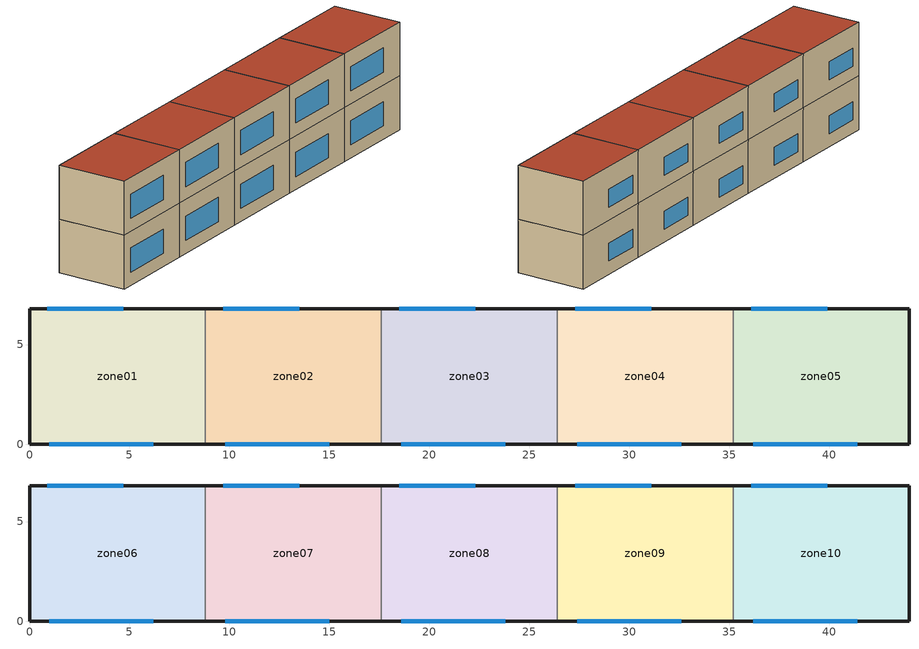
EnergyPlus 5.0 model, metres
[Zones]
zone01
 floor ground (GROUND_FLOOR): 8.8,6.8 8.8,0 0,0 0,6.8 z0
 wall outside (EXT_WALL): 8.8,6.8 0,6.8 0,0 8.8,0 z0:5.1
 wall to zone02 (ADJ_WALL): 8.8,0 8.8,6.8 z0:5.1
 window (EXT_WINDOW1): 1,0 6.2,0 z1.25:3.55; 4.7,6.8 0.9,6.8 z1.25:2.95
 ceiling to zone06 (ADJ_CEILING): 0,6.8 0,0 8.8,0 8.8,6.8 z5.1
zone02
 floor ground (GROUND_FLOOR): 17.6,6.8 17.6,0 8.8,0 8.8,6.8 z0
 wall outside (EXT_WALL): 17.6,6.8 8.8,6.8 / 8.8,0 17.6,0 z0:5.1
 wall to zone03 (ADJ_WALL): 17.6,0 17.6,6.8 z0:5.1
 wall to zone01 (ADJ_WALL): 8.8,6.8 8.8,0 z0:5.1
 window (EXT_WINDOW1): 9.8,0 15,0 z1.25:3.55; 13.5,6.8 9.7,6.8 z1.25:2.95
 ceiling to zone07 (ADJ_CEILING): 8.8,6.8 8.8,0 17.6,0 17.6,6.8 z5.1
zone03
 floor ground (GROUND_FLOOR): 26.4,6.8 26.4,0 17.6,0 17.6,6.8 z0
 wall outside (EXT_WALL): 26.4,6.8 17.6,6.8 / 17.6,0 26.4,0 z0:5.1
 wall to zone04 (ADJ_WALL): 26.4,0 26.4,6.8 z0:5.1
 wall to zone02 (ADJ_WALL): 17.6,6.8 17.6,0 z0:5.1
 window (EXT_WINDOW1): 18.6,0 23.8,0 z1.25:3.55; 22.3,6.8 18.5,6.8 z1.25:2.95
 ceiling to zone08 (ADJ_CEILING): 17.6,6.8 17.6,0 26.4,0 26.4,6.8 z5.1
zone04
 floor ground (GROUND_FLOOR): 35.2,6.8 35.2,0 26.4,0 26.4,6.8 z0
 wall outside (EXT_WALL): 35.2,6.8 26.4,6.8 / 26.4,0 35.2,0 z0:5.1
 wall to zone05 (ADJ_WALL): 35.2,0 35.2,6.8 z0:5.1
 wall to zone03 (ADJ_WALL): 26.4,6.8 26.4,0 z0:5.1
 window (EXT_WINDOW1): 27.4,0 32.6,0 z1.25:3.55; 31.1,6.8 27.3,6.8 z1.25:2.95
 ceiling to zone09 (ADJ_CEILING): 26.4,6.8 26.4,0 35.2,0 35.2,6.8 z5.1
zone05
 floor ground (GROUND_FLOOR): 44,6.8 44,0 35.2,0 35.2,6.8 z0
 wall outside (EXT_WALL): 35.2,0 44,0 44,6.8 35.2,6.8 z0:5.1
 wall to zone04 (ADJ_WALL): 35.2,6.8 35.2,0 z0:5.1
 window (EXT_WINDOW1): 36.2,0 41.4,0 z1.25:3.55; 39.9,6.8 36.1,6.8 z1.25:2.95
 ceiling to zone10 (ADJ_CEILING): 35.2,6.8 35.2,0 44,0 44,6.8 z5.1
zone06
 floor to zone01 (ADJ_CEILING): 8.8,6.8 8.8,0 0,0 0,6.8 z5.1
 wall outside (EXT_WALL): 8.8,6.8 0,6.8 0,0 8.8,0 z5.1:10.2
 wall to zone07 (ADJ_WALL): 8.8,0 8.8,6.8 z5.1:10.2
 window (EXT_WINDOW1): 1,0 6.2,0 z6.35:8.65; 4.7,6.8 0.9,6.8 z6.35:8.05
 roof outside (EXT_ROOF): 0,6.8 0,0 8.8,0 8.8,6.8 z10.2
zone07
 floor to zone02 (ADJ_CEILING): 17.6,6.8 17.6,0 8.8,0 8.8,6.8 z5.1
 wall outside (EXT_WALL): 17.6,6.8 8.8,6.8 / 8.8,0 17.6,0 z5.1:10.2
 wall to zone08 (ADJ_WALL): 17.6,0 17.6,6.8 z5.1:10.2
 wall to zone06 (ADJ_WALL): 8.8,6.8 8.8,0 z5.1:10.2
 window (EXT_WINDOW1): 9.8,0 15,0 z6.35:8.65; 13.5,6.8 9.7,6.8 z6.35:8.05
 roof outside (EXT_ROOF): 8.8,6.8 8.8,0 17.6,0 17.6,6.8 z10.2
zone08
 floor to zone03 (ADJ_CEILING): 26.4,6.8 26.4,0 17.6,0 17.6,6.8 z5.1
 wall outside (EXT_WALL): 26.4,6.8 17.6,6.8 / 17.6,0 26.4,0 z5.1:10.2
 wall to zone09 (ADJ_WALL): 26.4,0 26.4,6.8 z5.1:10.2
 wall to zone07 (ADJ_WALL): 17.6,6.8 17.6,0 z5.1:10.2
 window (EXT_WINDOW1): 18.6,0 23.8,0 z6.35:8.65; 22.3,6.8 18.5,6.8 z6.35:8.05
 roof outside (EXT_ROOF): 17.6,6.8 17.6,0 26.4,0 26.4,6.8 z10.2
zone09
 floor to zone04 (ADJ_CEILING): 35.2,6.8 35.2,0 26.4,0 26.4,6.8 z5.1
 wall outside (EXT_WALL): 35.2,6.8 26.4,6.8 / 26.4,0 35.2,0 z5.1:10.2
 wall to zone10 (ADJ_WALL): 35.2,0 35.2,6.8 z5.1:10.2
 wall to zone08 (ADJ_WALL): 26.4,6.8 26.4,0 z5.1:10.2
 window (EXT_WINDOW1): 27.4,0 32.6,0 z6.35:8.65; 31.1,6.8 27.3,6.8 z6.35:8.05
 roof outside (EXT_ROOF): 26.4,6.8 26.4,0 35.2,0 35.2,6.8 z10.2
zone10
 floor to zone05 (ADJ_CEILING): 44,6.8 44,0 35.2,0 35.2,6.8 z5.1
 wall outside (EXT_WALL): 35.2,0 44,0 44,6.8 35.2,6.8 z5.1:10.2
 wall to zone09 (ADJ_WALL): 35.2,6.8 35.2,0 z5.1:10.2
 window (EXT_WINDOW1): 36.2,0 41.4,0 z6.35:8.65; 39.9,6.8 36.1,6.8 z6.35:8.05
 roof outside (EXT_ROOF): 35.2,6.8 35.2,0 44,0 44,6.8 z10.2
[Building]
TRNSYS18: North Axis {deg}=0; Terrain=City; Loads Convergence Tolerance Value=0; Temperature Convergence Tolerance Value {deltaC}=0; Solar Distribution=FullInteriorAndExterior; Maximum Number of Warmup Days=0
[Site:Location]
not used: Latitude {deg}=0; Longitude {deg}=0; Time Zone {hr}=0; Elevation {m}=0
[Construction]
GROUND_FLOOR; EXT_WALL; EXT_ROOF; ADJ_WALL; ADJ_CEILING; EXT_WINDOW1: 
[WindowProperty:ShadingControl]
ESHADE=0; ISHADE=INPUT 1*MAX_ISHADE : SHADECNTRL=ISHADE_INTERNAL
[SurfaceProperty:OtherSideCoefficients]
BOUNDARY=IDENTICAL; BOUNDARY=INPUT 1*TBOUNDARY; BOUNDARY=INPUT 1*TBOUNDARY_2; BOUNDARY=INPUT 1*TBOUNDARY_3; BOUNDARY=INPUT 1*TGROUND; BOUNDARY=20; BOUNDARY=15
[Zone] Multiplier=1
zone01; zone02; zone03; zone04; zone05; zone06; zone07; zone08; zone09; zone10
